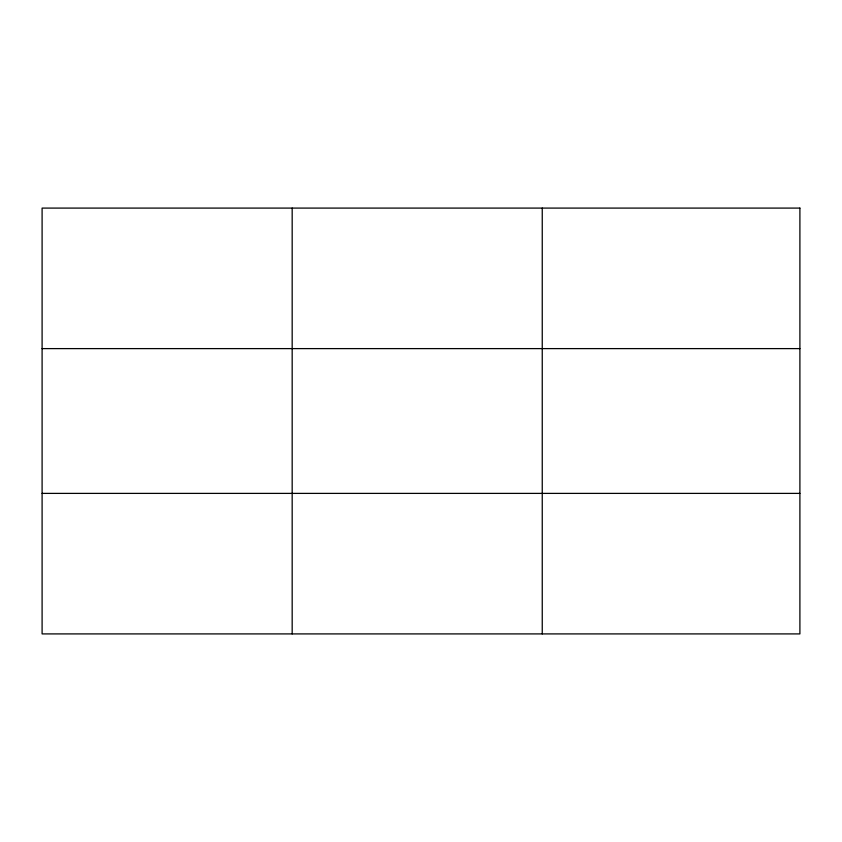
<?xml version="1.0" encoding="UTF-8"?>
<svg xmlns="http://www.w3.org/2000/svg" width="842" height="842" viewBox="0 0 842 842"><rect width="100%" height="100%" fill="white"/><g stroke="black" fill="none" stroke-linecap="round" stroke-linejoin="round"><path stroke-width="1.26" d="M292.174 633.91L292.174 208.09M542.248 633.91L542.248 208.09M42.1 348.609L799.9 348.609M42.1 493.391L799.9 493.391M799.9 208.09L799.9 633.91L42.1 633.91L42.1 208.09L799.9 208.09"/></g></svg>
